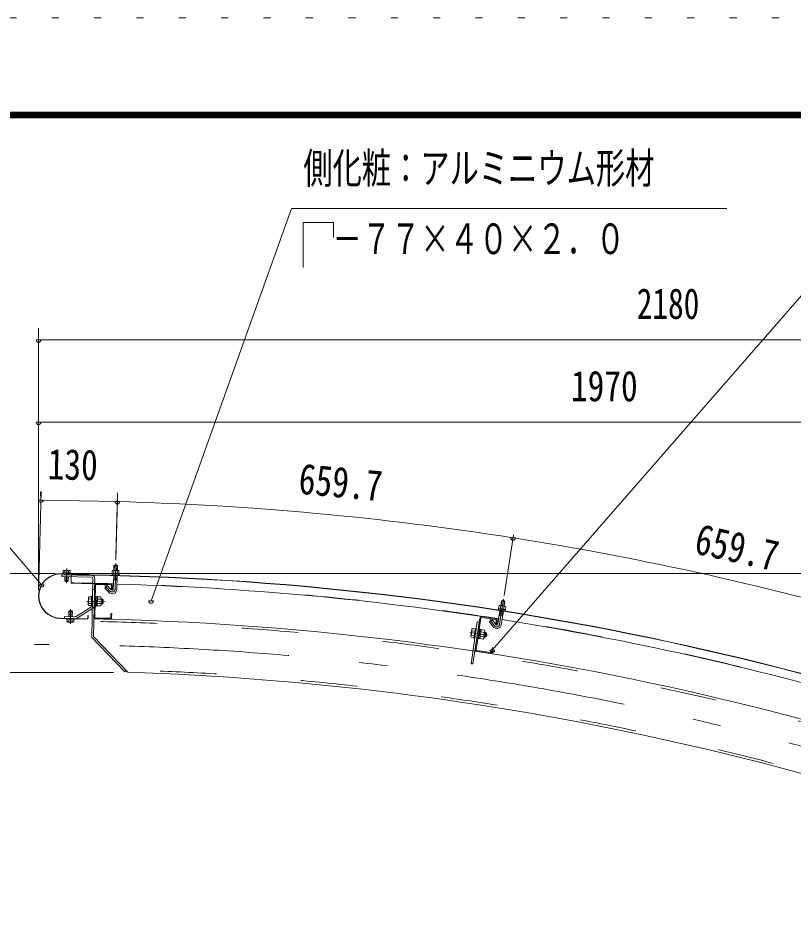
# Model space of a CAD drawing. Units: millimetres, scale not verified, with parts at other scales. Extents: x -25847 to 25859, y -10500 to 10500.
# Drawn here: x 15635 to 18928, y 6689 to 10500 of the extents above; entities that cross this region are included whole.
import ezdxf
from ezdxf.enums import TextEntityAlignment as Align

# ---------------------------------------------------------------- set-up
doc = ezdxf.new("R2010")
doc.units = ezdxf.units.MM
doc.header["$LTSCALE"] = 60
for name, pattern in [('USER2', [10, 4, -6]), ('USER3', [24, 12, -5, 2, -5]), ('USER4', [3, 0.5, -2.5])]:
    doc.linetypes.add(name, pattern=pattern)
for name, color, linetype, lineweight in [('0-6_2-02BOLD', 7, 'Continuous', 18), ('0-7_2-12HIDDEN', 3, 'USER2', 18), ('0-8_2-22CENTER', 3, 'USER3', 18), ('0-9_2-42THIN', 4, 'Continuous', 18), ('0-A_2-52DIM', 3, 'Continuous', 18), ('0-C_F-F', 5, 'Continuous', 18), ('0-D_F-E_J_ADD', 5, 'USER4', 18)]:
    doc.layers.add(name, color=color, linetype=linetype, lineweight=lineweight)
doc.styles.add('ＭＳ ゴシック', font='')
doc.styles.get('ＭＳ ゴシック').set_extended_font_data('MS Gothic')

msp = doc.modelspace()

# ---------------------------------------------------------------- linework, layer by layer
at = {"layer": '0-6_2-02BOLD'}
for p, q in [((16042.21, 8152.91), (16042.76, 8173.27)), ((16057.75, 8172.87), (16042.76, 8173.27)), ((15820, 8138.85), (15936.73, 8136.51)), ((15936.75, 8137.76), (15820.02, 8140.1)), ((15821.67, 8134.81), (15821.51, 8126.82)), ((15948.48, 8124.28), (15821.51, 8126.82)), ((15948.64, 8132.27), (15821.67, 8134.81)), ((15826.23, 8143.98), (15826.15, 8139.98)), ((15857.47, 8143.35), (15826.23, 8143.98)), ((15833.65, 8108.82), (15834.01, 8126.57)), ((15834.16, 8134.57), (15834.25, 8138.56)), ((15834.81, 8152.54), (15834.63, 8143.81)), ((15848.65, 8108.52), (15849, 8126.27)), ((15849.24, 8152.26), (15849.06, 8143.52)), ((15849.16, 8134.26), (15849.24, 8138.26)), ((15854.3, 8153.42), (15856.45, 8152.11)), ((15856.45, 8152.11), (15856.28, 8143.38)), ((15857.47, 8143.35), (15857.39, 8139.35)), ((15861.7, 8136.12), (15861.24, 8098.63)), ((15936.75, 8137.76), (15936.73, 8136.51)), ((15953.38, 8119.18), (15948.38, 7868.91)), ((15961.38, 8119.02), (15956.44, 7872.07)), ((16033.75, 8140.63), (16064.99, 8139.79)), ((16037.46, 8153.04), (16061.95, 8152.38)), ((16040.09, 8073.88), (16041.63, 8131.41)), ((16042.46, 8151.64), (16042.16, 8140.41)), ((16055.09, 8073.48), (16056.63, 8131.01)), ((16056.89, 8151.25), (16056.59, 8140.02)), ((16061.95, 8152.38), (16064.1, 8151.06)), ((16063.7, 8136.08), (16063.59, 8132.08)), ((16064.1, 8151.06), (16063.8, 8139.82)), ((16064.99, 8139.79), (16064.89, 8136.04)), ((15848.64, 8108.52), (15833.65, 8108.82)), ((15836.1, 8106.27), (15833.65, 8108.82)), ((15836.1, 8106.27), (15846.1, 8106.07)), ((15848.64, 8108.52), (15846.1, 8106.07)), ((15964.78, 8088.94), (15962.1, 7954.97)), ((15968.86, 8092.86), (16027.85, 8091.68)), ((15968.94, 8096.86), (16027.92, 8095.68)), ((16031.77, 8087.6), (16031.42, 8070.61)), ((16035.76, 8087.52), (16035.43, 8070.53)), ((16041.14, 8112.99), (16056.14, 8112.59)), ((15934.01, 8038.3), (15935.81, 8041.28)), ((15935.81, 8041.28), (15947.82, 8041.04)), ((15947.87, 8043.52), (15947.01, 8001.03)), ((15947.87, 8043.52), (15951.87, 8043.44)), ((15960.44, 8072.03), (15952.44, 8072.19)), ((15967.87, 8043.12), (15963.86, 8043.2)), ((15967.83, 8041.37), (15972.83, 8041.27)), ((15972.83, 8041.27), (15972.05, 8002.28)), ((16020.57, 8060.25), (16003.38, 8078.39)), ((16031.42, 8070.61), (16035.43, 8070.53)), ((15935.25, 8013.14), (15947.26, 8012.9)), ((15935.62, 8031.9), (15947.63, 8031.66)), ((15972.44, 8021.78), (15967.34, 8016.88)), ((15967.44, 8021.88), (15972.54, 8026.78)), ((15986.76, 8012.11), (15972.25, 8012.4)), ((15987.13, 8030.87), (15972.62, 8031.16)), ((15987.32, 8040.25), (15972.81, 8040.54)), ((15989, 8037.2), (15987.32, 8040.25)), ((15993.48, 8011.35), (15988.48, 8011.45)), ((15993.88, 8031.35), (15988.89, 8031.45)), ((15993.88, 8031.35), (15993.48, 8011.35)), ((15997.31, 8015.03), (15993.48, 8011.35)), ((15993.88, 8031.35), (15997.55, 8027.52)), ((15997.31, 8015.03), (15997.55, 8027.52)), ((17681.36, 8004.17), (17705.57, 8000.37)), ((17686.06, 8003.44), (17689.22, 8023.56)), ((17692.07, 8025.65), (17689.22, 8023.56)), ((17704.03, 8021.24), (17689.22, 8023.56)), ((17701.95, 8024.09), (17692.07, 8025.65)), ((17700.88, 8001.11), (17704.03, 8021.24)), ((17704.03, 8021.24), (17701.95, 8024.09)), ((15851.06, 7978.95), (15850.62, 7957.2)), ((15851.06, 7978.95), (15853.61, 7981.39)), ((15851.06, 7978.95), (15866.05, 7978.64)), ((15863.6, 7981.19), (15853.61, 7981.39)), ((15863.6, 7981.19), (15866.05, 7978.64)), ((15866.05, 7978.64), (15865.62, 7956.9)), ((15881.97, 7957.41), (15948.77, 8000.04)), ((15886.27, 7950.67), (15953.08, 7993.3)), ((15947.01, 8001.03), (15951.02, 8000.95)), ((15967.05, 8002.38), (15972.05, 8002.28)), ((16029.42, 7970.63), (16029.09, 7953.63)), ((16029.42, 7970.63), (16033.42, 7970.55)), ((16033.42, 7970.55), (16033.09, 7953.55)), ((17673.8, 7925.33), (17682.72, 7982.19)), ((17676.09, 7992.35), (17675.51, 7988.64)), ((17675.51, 7988.64), (17706.38, 7983.8)), ((17676.69, 7988.46), (17676.06, 7984.51)), ((17676.06, 7984.51), (17704.59, 7980.03)), ((17686.14, 8002.15), (17684.4, 7991.05)), ((17688.62, 7923.01), (17697.54, 7979.87)), ((17700.4, 7999.91), (17698.66, 7988.81)), ((17705.21, 7983.98), (17704.59, 7980.03)), ((17705.57, 8000.37), (17707.53, 7998.79)), ((17707.53, 7998.79), (17705.79, 7987.69)), ((15816.19, 7948.64), (15929.17, 7946.38)), ((15816.22, 7949.89), (15929.2, 7947.63)), ((15833.12, 7957.55), (15832.97, 7949.55)), ((15879.18, 7956.63), (15833.12, 7957.55)), ((15842.23, 7944.11), (15842.31, 7948.11)), ((15845.41, 7934.05), (15869.9, 7933.56)), ((15850.46, 7935.21), (15850.64, 7943.95)), ((15864.9, 7934.92), (15865.07, 7943.66)), ((15869.9, 7933.56), (15872.11, 7934.78)), ((15872.11, 7934.78), (15872.29, 7943.51)), ((15931.97, 7961.32), (15931.74, 7950.08)), ((15965.94, 7946.89), (16024.93, 7945.71)), ((15966.02, 7950.89), (16025, 7949.71)), ((17586.66, 7934.92), (17559.97, 7756.91)), ((17597.09, 7950.55), (17567.87, 7755.72)), ((17601.05, 7949.95), (17581.17, 7817.43)), ((17594.57, 7933.73), (17586.66, 7934.92)), ((17605.6, 7953.31), (17663.94, 7944.56)), ((17606.19, 7957.27), (17664.54, 7948.52)), ((17650.09, 7943.36), (17637.97, 7934.53)), ((17652.7, 7914.32), (17637.97, 7934.53)), ((17664.82, 7923.16), (17650.09, 7943.36)), ((17667.31, 7940.02), (17664.79, 7923.2)), ((17671.26, 7939.42), (17668.74, 7922.61)), ((17679.87, 7963.99), (17694.69, 7961.66)), ((17564.02, 7903.68), (17566.19, 7906.4)), ((17564.8, 7897.13), (17576.68, 7895.34)), ((17566.19, 7906.4), (17578.07, 7904.62)), ((17578.44, 7907.08), (17572.14, 7865.05)), ((17578.44, 7907.08), (17582.39, 7906.49)), ((17598.21, 7904.11), (17594.26, 7904.71)), ((17602.9, 7901.64), (17597.12, 7863.07)), ((17597.96, 7902.38), (17602.9, 7901.64)), ((17615.75, 7889.48), (17601.4, 7891.64)), ((17617.14, 7898.76), (17602.79, 7900.91)), ((17618.42, 7895.52), (17617.14, 7898.76)), ((17622.51, 7889.09), (17617.56, 7889.84)), ((17622.51, 7889.09), (17619.54, 7869.32)), ((17622.51, 7889.09), (17625.66, 7884.83)), ((17664.79, 7923.2), (17668.74, 7922.61)), ((16102.08, 7720.48), (15956.44, 7872.07)), ((17562.02, 7878.57), (17573.89, 7876.79)), ((17572.14, 7865.05), (17576.09, 7864.46)), ((17592.17, 7863.82), (17597.12, 7863.07)), ((17600.01, 7882.36), (17594.32, 7878.15)), ((17595.07, 7883.1), (17600.75, 7887.3)), ((17612.97, 7870.93), (17598.62, 7873.08)), ((17619.54, 7869.32), (17614.6, 7870.06)), ((17623.81, 7872.47), (17619.54, 7869.32)), ((17623.81, 7872.47), (17625.66, 7884.83)), ((17584.54, 7812.89), (17642.89, 7804.13)), ((17649.95, 7824.31), (17647.43, 7807.5)), ((17649.95, 7824.31), (17653.91, 7823.72)), ((17653.91, 7823.72), (17651.39, 7806.9)), ((17583.94, 7808.93), (17642.29, 7800.18)), ((17559.97, 7756.91), (17567.87, 7755.72))]:
    msp.add_line(p, q, dxfattribs=at)
for points in [[(16057.21, 8152.51), (16057.75, 8172.87), (16055.32, 8175.44), (16045.32, 8175.71), (16042.76, 8173.27)], [(15854.3, 8153.42), (15829.8, 8153.91), (15827.59, 8152.69), (15827.42, 8143.95)], [(16033.75, 8140.63), (16033.66, 8136.88), (16064.89, 8136.04)], [(16034.85, 8136.85), (16034.74, 8132.85), (16063.59, 8132.08)], [(16037.46, 8153.04), (16035.25, 8151.84), (16034.95, 8140.6)], [(16031.47, 8070.57), (16014.27, 8088.71), (16003.38, 8078.39)], [(15967.87, 8043.12), (15967.01, 8000.63), (15963.01, 8000.71)], [(15934.01, 8038.3), (15933.38, 8006.81), (15935.06, 8003.76), (15947.07, 8003.52)], [(15989, 8037.2), (15988.37, 8005.71), (15986.57, 8002.72), (15972.06, 8003.02)], [(17681.36, 8004.17), (17679.01, 8003.27), (17677.27, 7992.16)], [(17676.09, 7992.35), (17706.97, 7987.5), (17706.38, 7983.8)], [(15842.23, 7944.11), (15873.48, 7943.49), (15873.56, 7947.49)], [(15845.41, 7934.05), (15843.25, 7935.35), (15843.42, 7944.09)], [(15931.97, 7961.32), (15933.22, 7961.3), (15933, 7950.05)], [(17564.02, 7903.68), (17559.35, 7872.53), (17560.63, 7869.29), (17572.5, 7867.51)], [(17598.21, 7904.11), (17591.92, 7862.08), (17587.96, 7862.68)], [(17618.42, 7895.52), (17613.75, 7864.37), (17611.58, 7861.65), (17597.23, 7863.8)], [(16095, 7727.84), (16089.23, 7722.3), (15948.38, 7868.91)]]:
    msp.add_lwpolyline(points, dxfattribs=at)
for centre, radius, start, end in [((15818.11, 8044.37), 95.75, 88.854, 268.854), ((15818.11, 8044.37), 94.5, 88.854, 268.854), ((15831.11, 8148.09), 5.79, 50.30775, 88.854), ((15841.62, 8132.39), 21.27, 69.02267, 108.68311), ((15852.76, 8147.65), 5.79, 88.854, 127.38544), ((15705.71, -4661.8), 12797.62, 65.66528, 89.30167), ((15705.71, -4661.8), 12798.88, 65.66528, 89.30167), ((15948.38, 8119.28), 5, 358.854, 88.854), ((15948.38, 8119.28), 13, 358.854, 88.854), ((16038.73, 8147.21), 5.79, 49.93085, 88.46228), ((16049.14, 8131.44), 21.27, 68.63316, 108.29361), ((16060.37, 8146.63), 5.79, 88.46228, 127.00851), ((15705.71, -4661.8), 12761.37, 88.49597, 89.30167), ((15968.78, 8088.86), 8, 88.854, 178.854), ((15968.78, 8088.86), 4, 88.854, 178.854), ((16027.77, 8087.68), 4, 358.854, 88.854), ((16027.77, 8087.68), 8, 358.854, 88.854), ((15705.71, -4661.8), 12761.37, 81.1133, 88.42862), ((16035.09, 8074.01), 20, 223.46228, 358.48836), ((16035.09, 8074.01), 5, 223.46228, 358.51442), ((15940.6, 8008.34), 7.19, 138.12717, 178.854), ((15959.84, 8022.03), 26.15, 157.82858, 199.87939), ((15941.17, 8036.48), 7.19, 178.854, 219.58083), ((15946.08, 8004.26), 5, 302.54407, 358.854), ((15946.08, 8004.26), 13, 302.54407, 358.854), ((15962.54, 8021.98), 26.15, 337.82858, 19.87941), ((15981.22, 8007.52), 7.19, 358.854, 39.58083), ((15981.78, 8035.67), 7.19, 318.12717, 358.854), ((17681.87, 7998.23), 5.79, 42.54817, 81.07961), ((17690.17, 7981.26), 21.27, 61.25049, 100.91093), ((17703.26, 7994.88), 5.79, 81.07961, 119.62584), ((15846.95, 7939.81), 5.79, 268.854, 307.38544), ((15858.08, 7955.08), 21.27, 249.02267, 288.68311), ((15868.59, 7939.38), 5.79, 230.30775, 268.854), ((15879.28, 7961.63), 13, 268.854, 302.54407), ((15879.28, 7961.63), 5, 268.854, 302.54407), ((15929.24, 7950.13), 3.75, 268.854, 358.854), ((15929.24, 7950.13), 2.5, 268.854, 358.854), ((15705.71, -4661.8), 12611.38, 65.80466, 88.854), ((15966.1, 7954.89), 8, 178.854, 268.854), ((15966.1, 7954.89), 4, 178.854, 268.854), ((16025.09, 7953.71), 8, 268.854, 358.854), ((16025.09, 7953.71), 4, 268.854, 358.854), ((17605, 7949.36), 8, 81.47133, 171.47133), ((17605, 7949.36), 4, 81.47133, 171.47133), ((17663.35, 7940.61), 4, 351.47133, 81.47133), ((17663.35, 7940.61), 8, 351.47133, 81.47133), ((15705.71, -4661.8), 12761.37, 73.73062, 81.04594), ((17587.55, 7884.23), 26.15, 150.44592, 192.49673), ((17570.89, 7900.96), 7.19, 171.47133, 212.19815), ((17590.22, 7883.83), 26.15, 330.44592, 12.49673), ((17611.06, 7894.93), 7.19, 310.74449, 351.47133), ((17668.86, 7926.1), 20, 216.07961, 351.10568), ((17668.86, 7926.1), 5, 216.07961, 351.13176), ((17566.71, 7873.12), 7.19, 130.74449, 171.47133), ((17606.88, 7867.1), 7.19, 351.47133, 32.19815), ((17585.13, 7816.84), 8, 171.47133, 261.47133), ((17585.13, 7816.84), 4, 171.47133, 261.47133), ((17643.48, 7808.09), 8, 261.47133, 351.47133), ((17643.48, 7808.09), 4, 261.47133, 351.47133), ((15705.71, -4661.8), 12388.63, 67.05199, 88.16655)]:
    msp.add_arc(centre, radius, start, end, dxfattribs=at)
at = {"layer": '0-7_2-12HIDDEN'}
for radius, start, end in [(12762.62, 88.49596, 89.30167), (12762.62, 81.1133, 88.42862), (12600.87, 65.80389, 88.854), (12762.62, 73.73062, 81.04594), (12399.12, 67.01985, 88.21622)]:
    msp.add_arc((15705.71, -4661.8), radius, start, end, dxfattribs=at)
at = {"layer": '0-8_2-22CENTER'}
for p, q in [((15842.2, 8161.16), (15840.95, 8098.67)), ((16050.51, 8182.45), (16047.59, 8073.67)), ((16003.66, 8089), (16026.02, 8065.41)), ((15926.2, 8022.7), (16004.93, 8021.13)), ((17698.08, 8031.66), (17681.21, 7924.16)), ((15857.5, 7926.31), (15858.75, 7988.79)), ((17639.62, 7945.01), (17658.76, 7918.74)), ((17632.15, 7877.54), (17554.27, 7889.22))]:
    msp.add_line(p, q, dxfattribs=at)
for centre, radius, start, end in [((16035.09, 8074.01), 12.5, 223.4623, 358.4623), ((17668.86, 7926.1), 12.5, 216.07962, 351.07962), ((15705.71, -4661.8), 12500, 65.24121, 90)]:
    msp.add_arc(centre, radius, start, end, dxfattribs=at)
at = {"layer": '0-9_2-42THIN'}
for p, q in [((16044.21, 8152.85), (16044.81, 8175.22)), ((16055.21, 8152.56), (16055.81, 8174.92)), ((15836, 8126.53), (15835.61, 8106.78)), ((15836.25, 8138.52), (15836.16, 8134.52)), ((15847, 8126.3), (15846.61, 8106.56)), ((15847.24, 8138.3), (15847.16, 8134.3)), ((16054.13, 8112.64), (16054.63, 8131.07)), ((16056.04, 8109.12), (16054.13, 8112.64)), ((15988.53, 8013.95), (15996.03, 8013.8)), ((15988.83, 8028.95), (15996.33, 8028.8)), ((17688.03, 8003.13), (17691.5, 8025.23)), ((17698.9, 8001.42), (17702.37, 8023.52)), ((15852.62, 7957.16), (15853.1, 7980.91)), ((15863.62, 7956.94), (15864.09, 7980.68)), ((17692.71, 7961.97), (17695.56, 7980.18)), ((17694.15, 7958.24), (17692.71, 7961.97)), ((17614.97, 7872.53), (17622.39, 7871.42)), ((17617.2, 7887.36), (17624.61, 7886.25))]:
    msp.add_line(p, q, dxfattribs=at)
for points in [[(16041.05, 8109.53), (16043.14, 8112.94), (16043.64, 8131.36)], [(17679.33, 7960.56), (17681.84, 7963.68), (17684.7, 7981.89)]]:
    msp.add_lwpolyline(points, dxfattribs=at)
at = {"layer": '0-A_2-52DIM'}
for p, q in [((16797.36, 9689.93), (16200.53, 8023.4)), ((18647.36, 9689.93), (16797.36, 9689.93)), ((19284.7, 9689.93), (17650.06, 7814.39)), ((16847.36, 9631.38), (16976.14, 9631.38)), ((16847.36, 9439.93), (16847.36, 9631.38)), ((16976.14, 9631.38), (16976.14, 9566.98)), ((15722.36, 8069.37), (15722.36, 9182.46)), ((15732.36, 9132.46), (15712.36, 9132.46)), ((21172.36, 9132.46), (15722.36, 9132.46)), ((15047.36, 8889.93), (15735.49, 8092.25)), ((15732.36, 8782.47), (15712.36, 8782.47)), ((15722.36, 8782.47), (21172.36, 8782.47)), ((15723.54, 8104.68), (15732.94, 8489.38)), ((15732.19, 8451.89), (15731.15, 8484.95)), ((16051.24, 8214.19), (16058.31, 8482.87)), ((15742.19, 8451.89), (15722.19, 8451.89)), ((16057.56, 8445.38), (15732.19, 8451.89)), ((16067.57, 8445.38), (16047.57, 8445.38)), ((16057.88, 8457.15), (16050.9, 8197.1)), ((17700.35, 8046.14), (17740.69, 8303.15)), ((17748.87, 8291.51), (17728.87, 8291.51)), ((15793.11, 8139.93), (14222.36, 8139.93)), ((15843.11, 8140.12), (20022.7, 8140.12)), ((15745.49, 8092.25), (15725.49, 8092.25)), ((16210.53, 8023.4), (16190.53, 8023.4)), ((17660.06, 7814.39), (17640.06, 7814.39)), ((16040.73, 7719.93), (14572.36, 7719.93))]:
    msp.add_line(p, q, dxfattribs=at)
for centre, radius, start, end in [((15722.36, 9132.46), 10, 180, 0), ((15722.36, 8782.47), 10, 180, 0), ((15732.19, 8451.89), 10, 180, 0), ((16057.57, 8445.38), 10, 180, 0), ((15705.69, -4661.88), 13111.98, 81.07959, 88.46222), ((17738.87, 8291.51), 10, 180, 0), ((15705.69, -4661.88), 13111.99, 73.69698, 81.07959), ((15735.49, 8092.25), 10, 180, 0), ((16200.53, 8023.4), 10, 180, 0), ((17650.06, 7814.39), 10, 180, 0)]:
    msp.add_arc(centre, radius, start, end, dxfattribs=at)
at = {"layer": '0-C_F-F'}
for p, q in [((-3341.23, 10100), (25358.77, 10100)), ((-3338.73, 10097.5), (25356.27, 10097.5)), ((-3336.23, 10095), (25353.77, 10095)), ((-3333.73, 10092.5), (25351.27, 10092.5)), ((-3331.23, 10090), (25348.77, 10090)), ((-3328.73, 10087.5), (25346.27, 10087.5)), ((-3326.23, 10085), (25343.77, 10085)), ((-3323.73, 10082.5), (25341.27, 10082.5)), ((-3321.23, 10080), (25338.77, 10080)), ((-3318.73, 10077.5), (25336.27, 10077.5)), ((-3316.23, 10075), (25333.77, 10075))]:
    msp.add_line(p, q, dxfattribs=at)
at = {"layer": '0-D_F-E_J_ADD'}
msp.add_line((-3841.23, 10500), (25858.77, 10500), dxfattribs=at)

# ---------------------------------------------------------------- texts
at = {"layer": '0-A_2-52DIM', "color": 7, "style": 'ＭＳ ゴシック'}
for s, width, p in [('側化粧：アルミニウム形材', 0.7, (16847.36, 9757.7)), ('\u3000－７７×４０×２．０', 0.7, (16847.36, 9457.7)), ('2180', 0.75, (18264.32, 9182.46)), ('1970', 0.8, (17984.67, 8832.46))]:
    msp.add_text(s, height=130.2, dxfattribs=dict(at, width=width)).set_placement(p, align=Align.BOTTOM_LEFT)
at = {"layer": '0-A_2-52DIM', "color": 7, "style": 'ＭＳ ゴシック', "width": 0.8}
for s, rotation, p in [('130', 358.854, (15759.49, 8501.35)), ('659.7', 354.771, (16820.22, 8440.55)), ('659.7', 347.388, (18494.58, 8188.73))]:
    msp.add_text(s, height=130.2, rotation=rotation, dxfattribs=at).set_placement(p, align=Align.BOTTOM_LEFT)

doc.saveas('drawing.dxf')
